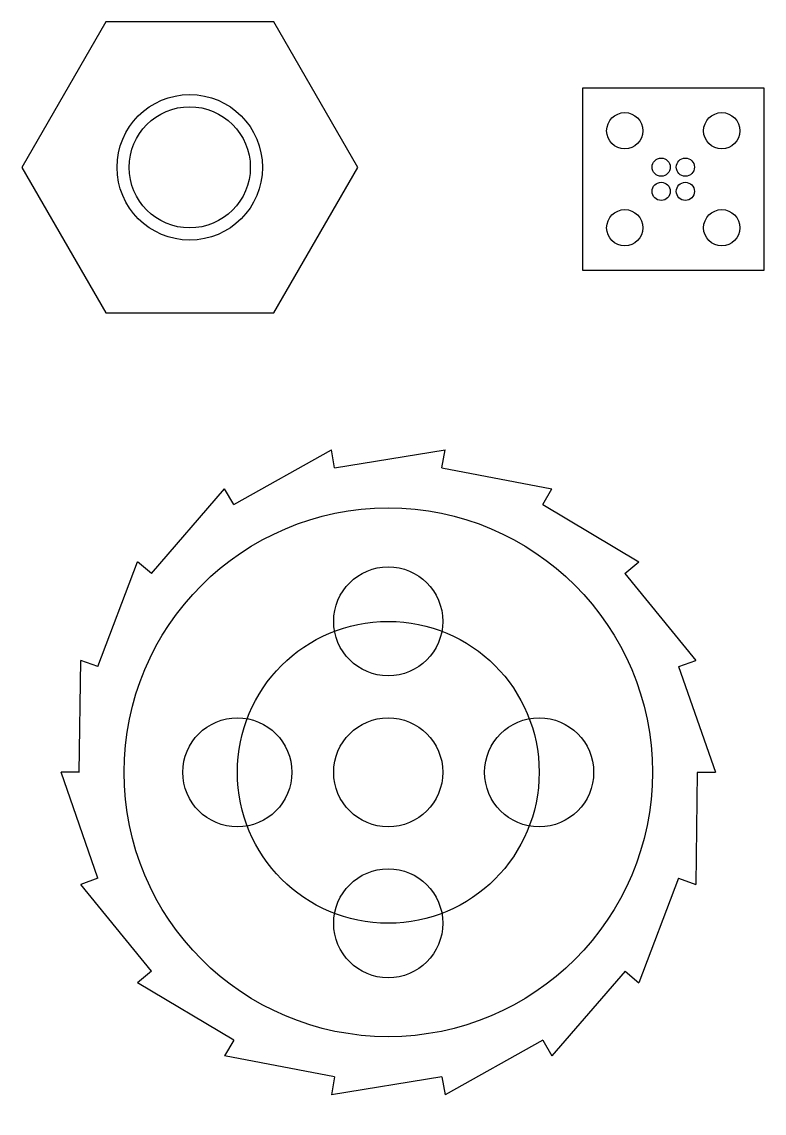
# Model space of a CAD drawing. Header units: millimetres. Extents: x 16 to 138, y 14 to 194.
import ezdxf

# ---------------------------------------------------------------- set-up
doc = ezdxf.new("R2010")
doc.units = ezdxf.units.MM

# ---------------------------------------------------------------- blocks, each defined once
blk = doc.blocks.new('*U1')
at = {"color": 1}
for p in [(-3.04, 8.72), (0.04, -8.72)]:
    blk.add_line(p, (3.04, -8.72), dxfattribs=at)
blk.add_line((0.04, -8.72), (0.04, -8.72))
blk = doc.blocks.new('*U2')
at = {"color": 0, "linetype": 'ByBlock', "lineweight": -2, "transparency": 16777216}
for p, rotation in [((76.45, 122), 79.99999999999996), ((94.12, 118.79), 60.00000000000002), ((58.75, 118.97), 99.9999999999999), ((43.16, 110.07), 119.9999999999999), ((109.62, 109.74), 39.99999999999999), ((31.55, 96.38), 139.9999999999998), ((121.1, 95.92), 19.99999999999999), ((25.32, 79.53), 159.9999999999998), ((25.23, 61.58), 180), ((127.06, 61.06), 339.9999999999995), ((31.29, 44.67), 199.9999999999997), ((120.84, 44.22), 319.9999999999995), ((42.76, 30.86), 219.9999999999997), ((109.23, 30.52), 299.9999999999995), ((58.26, 21.8), 239.9999999999997), ((93.63, 21.62), 279.9999999999995), ((75.93, 18.6), 259.9999999999996)]:
    blk.add_blockref('*U1', p, dxfattribs=dict(at, rotation=rotation))
blk.add_blockref('*U1', (127.15, 79.02), dxfattribs=at)

msp = doc.modelspace()

# ---------------------------------------------------------------- linework, layer by layer
for points in [[(29.58, 194.07), (15.72, 170.07), (29.58, 146.07), (57.29, 146.07), (71.15, 170.07), (57.29, 194.07)], [(108.23, 153.1), (138.23, 153.1), (138.23, 183.1), (108.23, 183.1)]]:
    msp.add_lwpolyline(points, close=True)
for centre, radius in [((43.43, 170.07), 12), ((43.43, 170.07), 10), ((115.23, 176.1), 3), ((131.23, 176.1), 3), ((121.23, 170.1), 1.5), ((125.23, 170.1), 1.5), ((121.23, 166.1), 1.5), ((125.23, 166.1), 1.5), ((115.23, 160.1), 3), ((131.23, 160.1), 3), ((76.19, 70.3), 43.6), ((76.19, 95.2), 9), ((76.19, 70.3), 24.9), ((51.29, 70.3), 9), ((76.19, 70.3), 9), ((101.09, 70.3), 9), ((76.19, 45.4), 9)]:
    msp.add_circle(centre, radius)

# ---------------------------------------------------------------- block references
msp.add_blockref('*U2', (0, 0))

doc.saveas('drawing.dxf')
